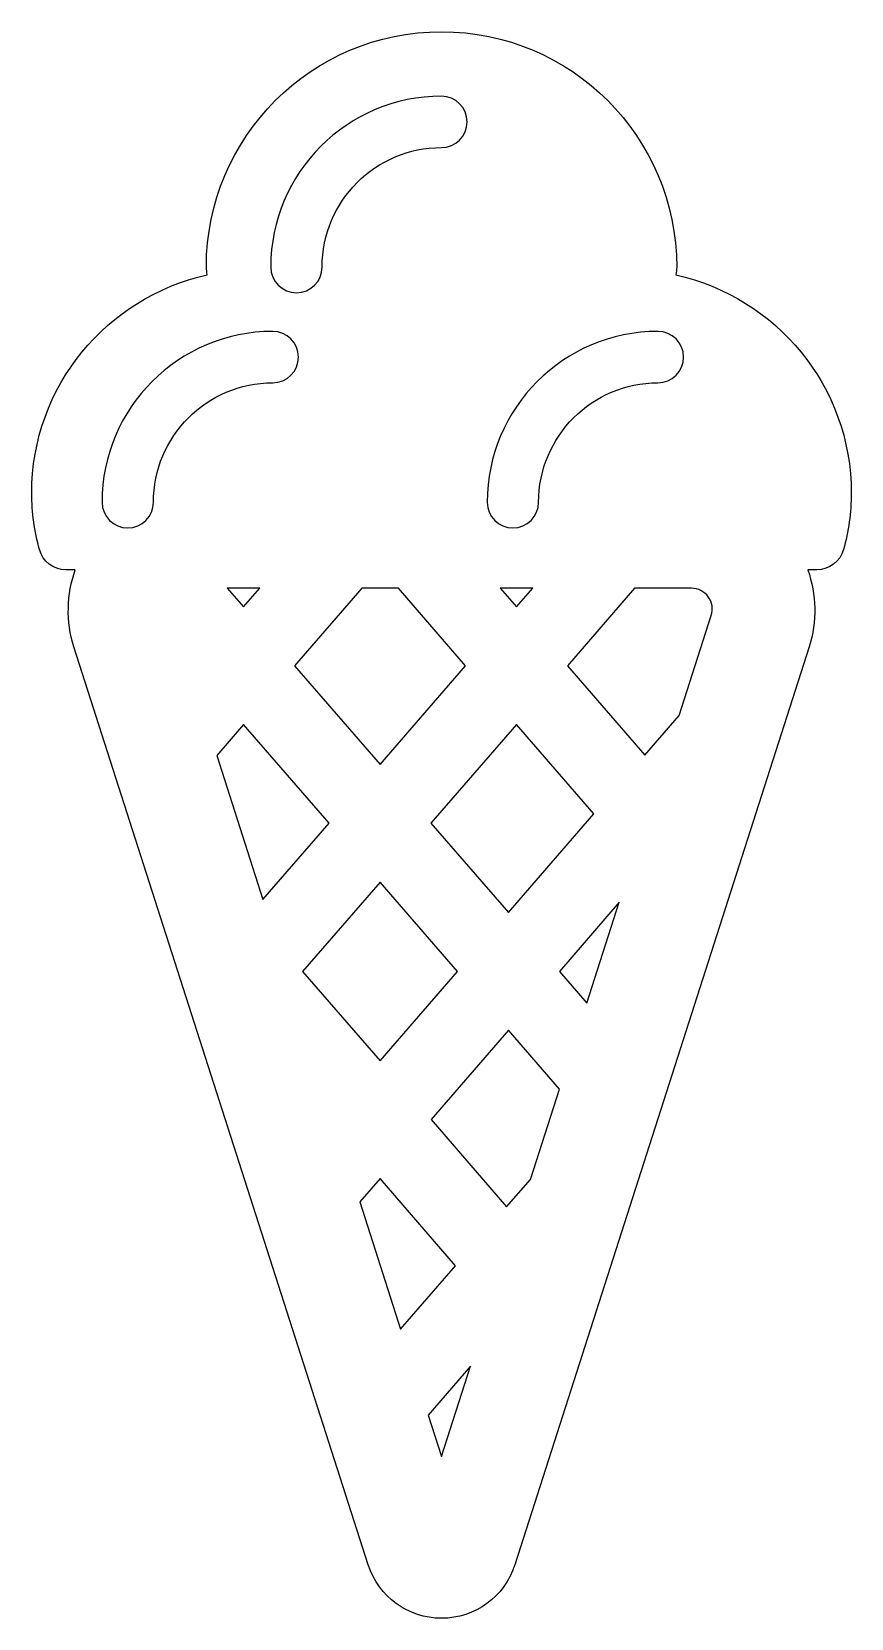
# Model space of a CAD drawing. Header units: centimetres. Extents: x -3.2 to 3.6, y -6.5 to 6.5.
import ezdxf

# ---------------------------------------------------------------- set-up
doc = ezdxf.new("R2010")
doc.units = ezdxf.units.CM
doc.header["$MEASUREMENT"] = 0
doc.layers.add('Layer 1', color=7, linetype='Continuous')

msp = doc.modelspace()

# ---------------------------------------------------------------- linework, layer by layer
at = {"layer": 'Layer 1'}
for points, knots in [([(2.13259, 4.55242), (2.13336, 4.57459), (2.13915, 4.59536), (2.13915, 4.61775), (2.13915, 4.61775), (2.13915, 5.68394), (1.27518, 6.54836), (0.20851, 6.54836), (0.20851, 6.54836), (-0.85731, 6.54836), (-1.72131, 5.68394), (-1.72131, 4.61775), (-1.72131, 4.61775), (-1.72131, 4.59539), (-1.71544, 4.57465), (-1.71472, 4.55248), (-1.71472, 4.55248), (-2.53781, 4.37084), (-3.15442, 3.63948), (-3.15442, 2.76165), (-3.15442, 2.76165), (-3.15442, 2.60144), (-3.13137, 2.44701), (-3.091, 2.29958), (-3.091, 2.29958), (-3.06428, 2.20158), (-2.97572, 2.13361), (-2.87402, 2.13361), (-2.87402, 2.13361), (-2.87402, 2.13361), (-2.79702, 2.1336), (-2.79702, 2.1336), (-2.79702, 2.1336), (-2.86684, 1.93074), (-2.87515, 1.70939), (-2.80813, 1.50103), (-2.80813, 1.50103), (-2.80813, 1.50103), (-0.39193, -6.03245), (-0.39193, -6.03245), (-0.39193, -6.03245), (-0.30758, -6.29436), (-0.06617, -6.47023), (0.20891, -6.47023), (0.20891, -6.47023), (0.48521, -6.47023), (0.72657, -6.29351), (0.80978, -6.03203), (0.80978, -6.03203), (0.80978, -6.03203), (3.22633, 1.50066), (3.22633, 1.50066), (3.22633, 1.50066), (3.2933, 1.70873), (3.28422, 1.93008), (3.21575, 2.1336), (3.21575, 2.1336), (3.21575, 2.1336), (3.2906, 2.1336), (3.2906, 2.1336), (3.2906, 2.1336), (3.39191, 2.1336), (3.48084, 2.20115), (3.50761, 2.29878), (3.50761, 2.29878), (3.54838, 2.44658), (3.5719, 2.60144), (3.5719, 2.76164), (3.5719, 2.76164), (3.57193, 3.63942), (2.95532, 4.37073), (2.13259, 4.55242)], [0, 0, 0, 0, 0.05263158, 0.05263158, 0.05263158, 0.05263158, 0.10526316, 0.10526316, 0.10526316, 0.10526316, 0.15789474, 0.15789474, 0.15789474, 0.15789474, 0.21052632, 0.21052632, 0.21052632, 0.21052632, 0.26315789, 0.26315789, 0.26315789, 0.26315789, 0.31578947, 0.31578947, 0.31578947, 0.31578947, 0.36842105, 0.36842105, 0.36842105, 0.36842105, 0.42105263, 0.42105263, 0.42105263, 0.42105263, 0.47368421, 0.47368421, 0.47368421, 0.47368421, 0.52631579, 0.52631579, 0.52631579, 0.52631579, 0.57894737, 0.57894737, 0.57894737, 0.57894737, 0.63157895, 0.63157895, 0.63157895, 0.63157895, 0.68421053, 0.68421053, 0.68421053, 0.68421053, 0.73684211, 0.73684211, 0.73684211, 0.73684211, 0.78947368, 0.78947368, 0.78947368, 0.78947368, 0.84210526, 0.84210526, 0.84210526, 0.84210526, 0.89473684, 0.89473684, 0.89473684, 0.89473684, 1, 1, 1, 1]), ([(0.20852, 6.01959), (0.32504, 6.01959), (0.41942, 5.92529), (0.41942, 5.80874), (0.41942, 5.80874), (0.41942, 5.69216), (0.32507, 5.59789), (0.20852, 5.59789), (0.20852, 5.59789), (-0.33136, 5.59789), (-0.77081, 5.15805), (-0.77081, 4.61777), (-0.77081, 4.61777), (-0.77081, 4.50119), (-0.86508, 4.40692), (-0.98166, 4.40692), (-0.98166, 4.40692), (-1.09824, 4.40692), (-1.19251, 4.50119), (-1.19251, 4.61777), (-1.19251, 4.61777), (-1.19248, 5.39073), (-0.56404, 6.01959), (0.20852, 6.01959)], [0, 0, 0, 0, 0.14285714, 0.14285714, 0.14285714, 0.14285714, 0.28571429, 0.28571429, 0.28571429, 0.28571429, 0.42857143, 0.42857143, 0.42857143, 0.42857143, 0.57142857, 0.57142857, 0.57142857, 0.57142857, 0.71428571, 0.71428571, 0.71428571, 0.71428571, 1, 1, 1, 1]), ([(-1.17647, 4.08935), (-1.05989, 4.08935), (-0.96557, 3.99505), (-0.96557, 3.8785), (-0.96557, 3.8785), (-0.96557, 3.76198), (-1.05987, 3.66765), (-1.17647, 3.66765), (-1.17647, 3.66765), (-1.71633, 3.66765), (-2.15577, 3.22783), (-2.15577, 2.68753), (-2.15577, 2.68753), (-2.15577, 2.57101), (-2.25004, 2.47668), (-2.36664, 2.47668), (-2.36664, 2.47668), (-2.48316, 2.47668), (-2.57749, 2.571), (-2.57749, 2.68753), (-2.57749, 2.68753), (-2.57746, 3.46049), (-1.949, 4.08935), (-1.17647, 4.08935)], [0, 0, 0, 0, 0.14285714, 0.14285714, 0.14285714, 0.14285714, 0.28571429, 0.28571429, 0.28571429, 0.28571429, 0.42857143, 0.42857143, 0.42857143, 0.42857143, 0.57142857, 0.57142857, 0.57142857, 0.57142857, 0.71428571, 0.71428571, 0.71428571, 0.71428571, 1, 1, 1, 1]), ([(1.98514, 4.08935), (2.10166, 4.08935), (2.19599, 3.99505), (2.19599, 3.8785), (2.19599, 3.8785), (2.19599, 3.76198), (2.10169, 3.66765), (1.98514, 3.66765), (1.98514, 3.66765), (1.44523, 3.66765), (1.00581, 3.22783), (1.00581, 2.68753), (1.00581, 2.68753), (1.00581, 2.57101), (0.91151, 2.47668), (0.79494, 2.47668), (0.79494, 2.47668), (0.67837, 2.47668), (0.58407, 2.571), (0.58407, 2.68753), (0.58407, 2.68753), (0.58409, 3.46049), (1.21253, 4.08935), (1.98514, 4.08935)], [0, 0, 0, 0, 0.14285714, 0.14285714, 0.14285714, 0.14285714, 0.28571429, 0.28571429, 0.28571429, 0.28571429, 0.42857143, 0.42857143, 0.42857143, 0.42857143, 0.57142857, 0.57142857, 0.57142857, 0.57142857, 0.71428571, 0.71428571, 0.71428571, 0.71428571, 1, 1, 1, 1]), ([(-1.28328, 1.98207), (-1.28328, 1.98207), (-1.41613, 1.82882), (-1.41613, 1.82882), (-1.41613, 1.82882), (-1.41613, 1.82882), (-1.549, 1.98207), (-1.549, 1.98207), (-1.549, 1.98207), (-1.549, 1.98207), (-1.28328, 1.98207), (-1.28328, 1.98207)], [0, 0, 0, 0, 0.25, 0.25, 0.25, 0.25, 0.5, 0.5, 0.5, 0.5, 1, 1, 1, 1]), ([(-0.29596, 0.53658), (-0.29596, 0.53658), (-0.99771, 1.34613), (-0.99771, 1.34613), (-0.99771, 1.34613), (-0.99771, 1.34613), (-0.44637, 1.98208), (-0.44637, 1.98208), (-0.44637, 1.98208), (-0.44637, 1.98208), (-0.14552, 1.98207), (-0.14552, 1.98207), (-0.14552, 1.98207), (-0.14552, 1.98207), (0.40582, 1.34609), (0.40582, 1.34609), (0.40582, 1.34609), (0.40582, 1.34609), (-0.29596, 0.53658), (-0.29596, 0.53658)], [0, 0, 0, 0, 0.16666667, 0.16666667, 0.16666667, 0.16666667, 0.33333333, 0.33333333, 0.33333333, 0.33333333, 0.5, 0.5, 0.5, 0.5, 0.66666667, 0.66666667, 0.66666667, 0.66666667, 1, 1, 1, 1]), ([(0.69136, 1.98207), (0.69136, 1.98207), (0.9571, 1.98207), (0.9571, 1.98207), (0.9571, 1.98207), (0.9571, 1.98207), (0.8242, 1.82877), (0.8242, 1.82877), (0.8242, 1.82877), (0.8242, 1.82877), (0.69136, 1.98207), (0.69136, 1.98207)], [0, 0, 0, 0, 0.25, 0.25, 0.25, 0.25, 0.5, 0.5, 0.5, 0.5, 1, 1, 1, 1]), ([(2.42332, 1.75884), (2.42332, 1.75884), (2.15972, 0.9371), (2.15972, 0.9371), (2.15972, 0.9371), (2.15972, 0.9371), (1.87847, 0.61264), (1.87847, 0.61264), (1.87847, 0.61264), (1.87847, 0.61264), (1.24268, 1.34607), (1.24268, 1.34607), (1.24268, 1.34607), (1.24268, 1.34607), (1.79397, 1.98205), (1.79397, 1.98205), (1.79397, 1.98205), (1.79397, 1.98205), (2.26023, 1.98205), (2.26023, 1.98205), (2.26023, 1.98205), (2.3146, 1.98205), (2.36654, 1.95567), (2.39824, 1.91204), (2.39824, 1.91204), (2.43073, 1.86756), (2.4398, 1.81073), (2.42332, 1.75884)], [0, 0, 0, 0, 0.125, 0.125, 0.125, 0.125, 0.25, 0.25, 0.25, 0.25, 0.375, 0.375, 0.375, 0.375, 0.5, 0.5, 0.5, 0.5, 0.625, 0.625, 0.625, 0.625, 0.75, 0.75, 0.75, 0.75, 1, 1, 1, 1]), ([(-1.63632, 0.60957), (-1.63632, 0.60957), (-1.41621, 0.86344), (-1.41621, 0.86344), (-1.41621, 0.86344), (-1.41621, 0.86344), (-0.71446, 0.05389), (-0.71446, 0.05389), (-0.71446, 0.05389), (-0.71446, 0.05389), (-1.25728, -0.5723), (-1.25728, -0.5723), (-1.25728, -0.5723), (-1.25728, -0.5723), (-1.63632, 0.60957), (-1.63632, 0.60957)], [0, 0, 0, 0, 0.2, 0.2, 0.2, 0.2, 0.4, 0.4, 0.4, 0.4, 0.6, 0.6, 0.6, 0.6, 1, 1, 1, 1]), ([(0.82423, 0.86339), (0.82423, 0.86339), (1.46, 0.12994), (1.46, 0.12994), (1.46, 0.12994), (1.46, 0.12994), (0.75827, -0.67958), (0.75827, -0.67958), (0.75827, -0.67958), (0.75827, -0.67958), (0.12248, 0.05387), (0.12248, 0.05387), (0.12248, 0.05387), (0.12248, 0.05387), (0.82423, 0.86339), (0.82423, 0.86339)], [0, 0, 0, 0, 0.2, 0.2, 0.2, 0.2, 0.4, 0.4, 0.4, 0.4, 0.6, 0.6, 0.6, 0.6, 1, 1, 1, 1]), ([(-0.29599, -0.42881), (-0.29599, -0.42881), (0.33988, -1.16229), (0.33988, -1.16229), (0.33988, -1.16229), (0.33988, -1.16229), (-0.29586, -1.89569), (-0.29586, -1.89569), (-0.29586, -1.89569), (-0.29586, -1.89569), (-0.93165, -1.16213), (-0.93165, -1.16213), (-0.93165, -1.16213), (-0.93165, -1.16213), (-0.29599, -0.42881), (-0.29599, -0.42881)], [0, 0, 0, 0, 0.2, 0.2, 0.2, 0.2, 0.4, 0.4, 0.4, 0.4, 0.6, 0.6, 0.6, 0.6, 1, 1, 1, 1]), ([(1.40261, -1.42285), (1.40261, -1.42285), (1.17674, -1.16226), (1.17674, -1.16226), (1.17674, -1.16226), (1.17674, -1.16226), (1.66802, -0.59544), (1.66802, -0.59544), (1.66802, -0.59544), (1.66802, -0.59544), (1.40261, -1.42285), (1.40261, -1.42285)], [0, 0, 0, 0, 0.25, 0.25, 0.25, 0.25, 0.5, 0.5, 0.5, 0.5, 1, 1, 1, 1]), ([(0.93866, -2.86914), (0.93866, -2.86914), (0.74327, -3.09454), (0.74327, -3.09454), (0.74327, -3.09454), (0.74327, -3.09454), (0.12258, -2.37839), (0.12258, -2.37839), (0.12258, -2.37839), (0.12258, -2.37839), (0.75832, -1.64494), (0.75832, -1.64494), (0.75832, -1.64494), (0.75832, -1.64494), (1.17657, -2.12746), (1.17657, -2.12746), (1.17657, -2.12746), (1.17657, -2.12746), (0.93866, -2.86914), (0.93866, -2.86914)], [0, 0, 0, 0, 0.16666667, 0.16666667, 0.16666667, 0.16666667, 0.33333333, 0.33333333, 0.33333333, 0.33333333, 0.5, 0.5, 0.5, 0.5, 0.66666667, 0.66666667, 0.66666667, 0.66666667, 1, 1, 1, 1]), ([(-0.4618, -3.05247), (-0.4618, -3.05247), (-0.29588, -2.8611), (-0.29588, -2.8611), (-0.29588, -2.8611), (-0.29588, -2.8611), (0.32489, -3.57727), (0.32489, -3.57727), (0.32489, -3.57727), (0.32489, -3.57727), (-0.12649, -4.098), (-0.12649, -4.098), (-0.12649, -4.098), (-0.12649, -4.098), (-0.4618, -3.05247), (-0.4618, -3.05247)], [0, 0, 0, 0, 0.2, 0.2, 0.2, 0.2, 0.4, 0.4, 0.4, 0.4, 0.6, 0.6, 0.6, 0.6, 1, 1, 1, 1]), ([(0.20894, -5.14376), (0.20894, -5.14376), (0.09956, -4.80269), (0.09956, -4.80269), (0.09956, -4.80269), (0.09956, -4.80269), (0.44693, -4.40195), (0.44693, -4.40195), (0.44693, -4.40195), (0.44693, -4.40195), (0.20894, -5.14376), (0.20894, -5.14376)], [0, 0, 0, 0, 0.25, 0.25, 0.25, 0.25, 0.5, 0.5, 0.5, 0.5, 1, 1, 1, 1])]:
    msp.add_open_spline(points, degree=3, knots=knots, dxfattribs=at)

doc.saveas('drawing.dxf')
